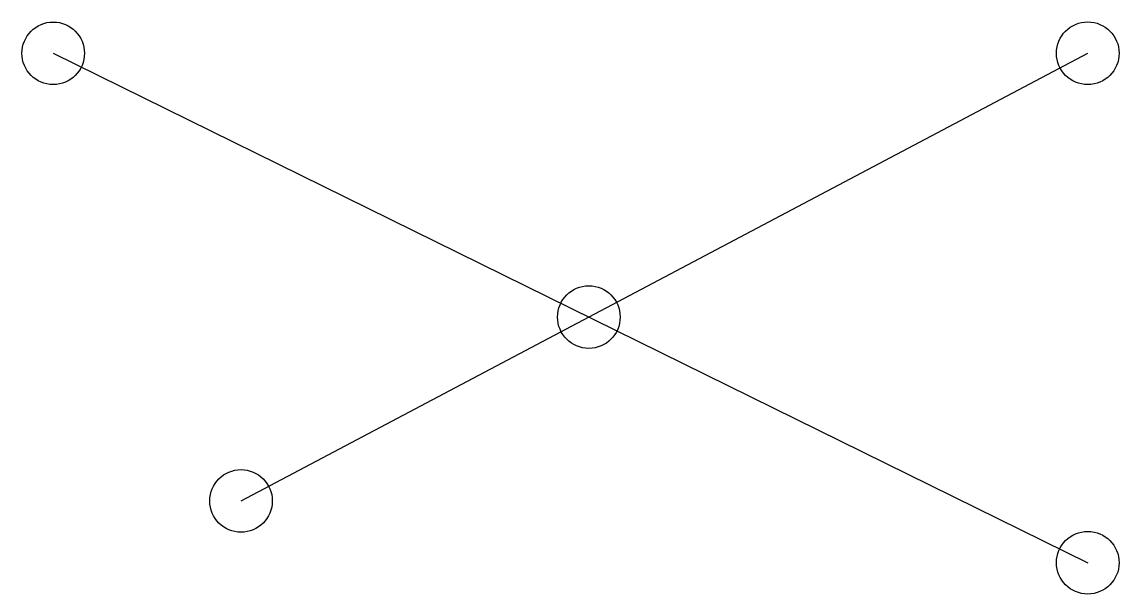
# Model space of a CAD drawing. Header units: millimetres. Extents: x 1317 to 2369, y 1212 to 1760.
import ezdxf

# ---------------------------------------------------------------- set-up
doc = ezdxf.new("R2010")
doc.units = ezdxf.units.MM

msp = doc.modelspace()

# ---------------------------------------------------------------- linework, layer by layer
for p, q in [((1346.9, 1730.2), (2338.9, 1242)), ((1527, 1301.2), (2338.9, 1730.3))]:
    msp.add_line(p, q)
for centre in [(1346.9, 1730.2), (2338.9, 1730.3), (1860.5, 1477.4), (1527, 1301.2), (2338.9, 1242)]:
    msp.add_circle(centre, 30)

doc.saveas('drawing.dxf')
